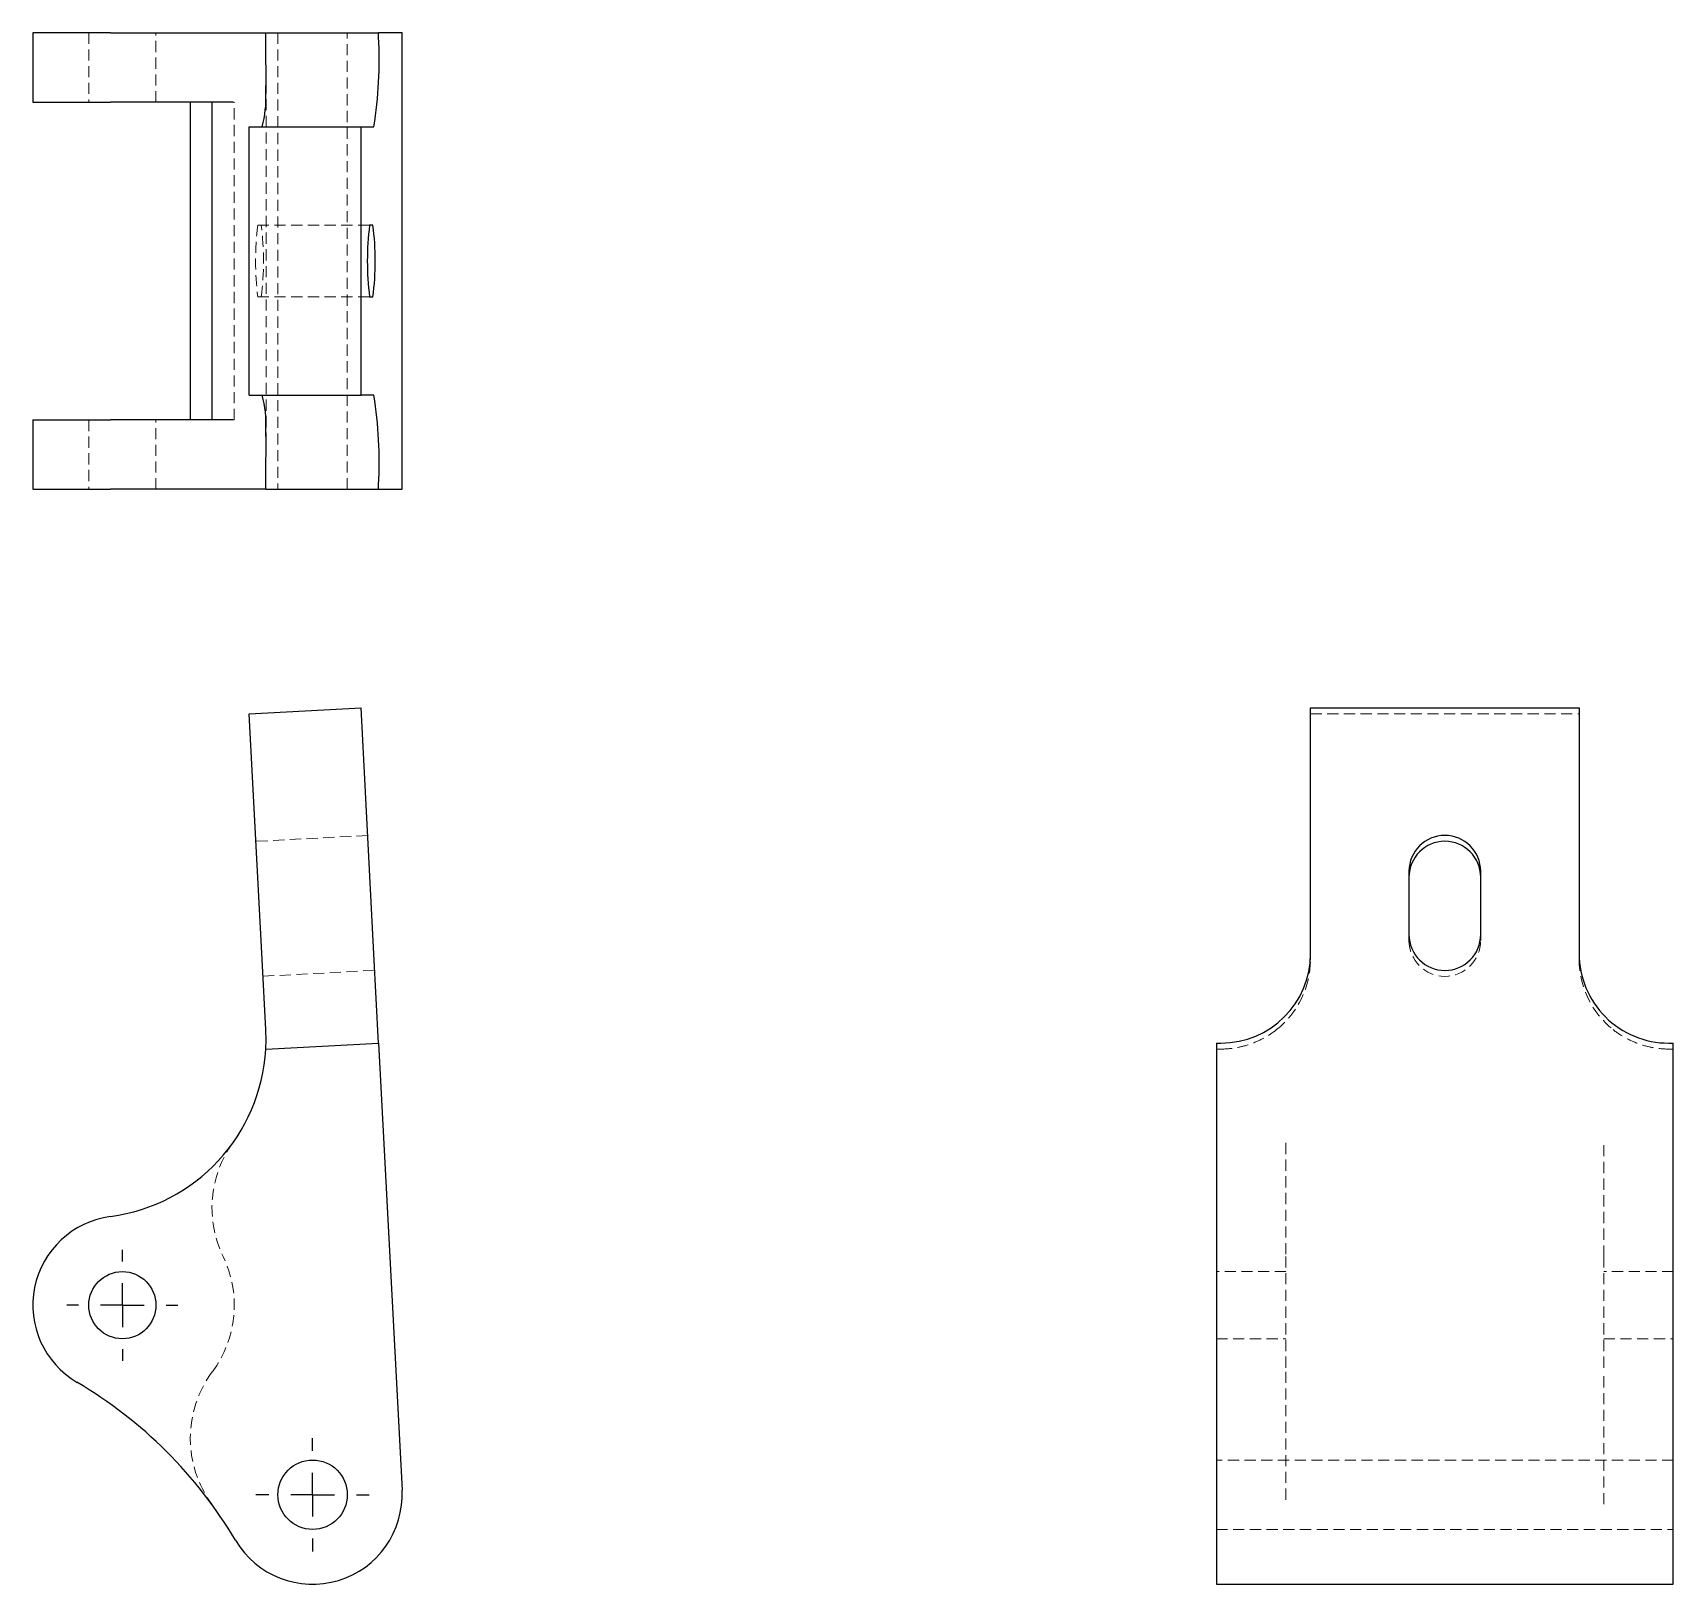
# Model space of a CAD drawing. Header units: millimetres. Extents: x 62 to 249, y 7 to 184.
import ezdxf

# ---------------------------------------------------------------- set-up
doc = ezdxf.new("R2010")
doc.units = ezdxf.units.MM
doc.linetypes.add('HIDDEN', pattern=[1.905, 1.27, -0.635])
doc.layers.add('10', color=7, linetype='Continuous')

# ---------------------------------------------------------------- blocks, each defined once
blk = doc.blocks.new('SW_CENTERMARKSYMBOL_0')
at = {"layer": '10', "color": 0}
for p, q in [((0, 5), (0, 6.33)), ((0, 0), (0, 2.5)), ((-5, 0), (-6.33, 0)), ((0, 0), (-2.5, 0)), ((0, 0), (0, -2.5)), ((0, 0), (2.5, 0)), ((5, 0), (6.33, 0)), ((0, -5), (0, -6.33))]:
    blk.add_line(p, q, dxfattribs=at)
blk = doc.blocks.new('SW_CENTERMARKSYMBOL_1')
at = {"layer": '10', "color": 0}
for p, q in [((0, 5), (0, 6.46)), ((0, 0), (0, 2.5)), ((-5, 0), (-6.46, 0)), ((0, 0), (-2.5, 0)), ((0, 0), (0, -2.5)), ((0, 0), (2.5, 0)), ((5, 0), (6.46, 0)), ((0, -5), (0, -6.46))]:
    blk.add_line(p, q, dxfattribs=at)

msp = doc.modelspace()

# ---------------------------------------------------------------- linework, layer by layer
at = {"color": 7, "linetype": 'Continuous', "lineweight": 25}
for p, q in [((61.93, 184.05), (61.93, 176.13)), ((70.8, 184.05), (61.93, 184.05)), ((70.8, 184.05), (88.51, 184.05)), ((88.51, 183.54), (88.51, 184.05)), ((88.51, 184.05), (101.38, 184.05)), ((101.38, 183.54), (101.38, 184.05)), ((104.05, 184.05), (101.38, 184.05)), ((104.07, 184.05), (104.05, 184.05)), ((104.07, 131.95), (104.07, 184.05)), ((61.93, 176.13), (70.8, 176.13)), ((84.75, 176.13), (70.8, 176.13)), ((79.9, 176.13), (79.9, 139.87)), ((82.37, 176.13), (82.37, 139.87)), ((86.63, 173.32), (99.38, 173.32)), ((86.63, 142.68), (86.63, 173.32)), ((99.38, 173.32), (100.85, 173.32)), ((99.38, 142.68), (99.38, 173.32)), ((100.73, 162.09), (100.35, 162.09)), ((100.35, 153.91), (100.73, 153.91)), ((86.63, 142.68), (99.38, 142.68)), ((100.85, 142.68), (99.38, 142.68)), ((61.93, 139.87), (61.93, 131.95)), ((61.93, 139.87), (70.8, 139.87)), ((84.75, 139.87), (70.8, 139.87)), ((61.93, 131.95), (70.8, 131.95)), ((88.51, 131.95), (70.8, 131.95)), ((88.51, 131.95), (88.51, 132.46)), ((88.51, 131.95), (101.38, 131.95)), ((101.38, 131.95), (101.38, 132.46)), ((101.38, 131.95), (104.05, 131.95)), ((104.05, 131.95), (104.07, 131.95)), ((86.63, 106.33), (99.38, 107)), ((100.85, 78.95), (99.38, 107)), ((207.68, 78.95), (207.68, 107)), ((207.68, 107), (238.32, 107)), ((238.32, 107), (238.32, 78.95)), ((88.1, 78.28), (86.63, 106.33)), ((218.91, 88.36), (218.91, 81.13)), ((227.09, 81.13), (227.09, 88.36)), ((101.38, 68.75), (100.85, 78.95)), ((88.51, 70.29), (88.1, 78.28)), ((88.51, 68.07), (101.38, 68.75)), ((101.38, 68.75), (104.05, 17.75)), ((196.95, 68.75), (197.46, 68.75)), ((196.95, 68.75), (196.95, 17.75)), ((248.54, 68.75), (249.05, 68.75)), ((249.05, 17.75), (249.05, 68.75)), ((196.95, 17.75), (196.95, 7)), ((249.05, 7), (249.05, 17.75)), ((196.95, 7), (249.05, 7))]:
    msp.add_line(p, q, dxfattribs=at)
at = {"color": 7, "linetype": 'HIDDEN', "lineweight": 18}
for p, q in [((68.32, 184.05), (68.32, 176.13)), ((75.98, 176.13), (75.98, 184.05)), ((89.89, 184.05), (89.89, 131.95)), ((97.81, 131.95), (97.81, 184.05)), ((88.54, 137.11), (88.54, 178.89)), ((84.75, 176.13), (84.92, 176.13)), ((84.92, 139.87), (84.92, 176.13)), ((87.6, 162.09), (100.35, 162.09)), ((87.6, 153.91), (100.35, 153.91)), ((68.32, 139.87), (68.32, 131.95)), ((75.98, 131.95), (75.98, 139.87)), ((84.75, 139.87), (84.92, 139.87)), ((207.68, 106.33), (238.32, 106.33)), ((100.14, 92.44), (87.39, 91.78)), ((218.91, 80.46), (218.91, 81.13)), ((227.09, 80.46), (227.09, 81.13)), ((207.68, 78.28), (207.68, 78.95)), ((238.32, 78.28), (238.32, 78.95)), ((88.19, 76.38), (100.94, 77.05)), ((196.95, 68.07), (197.46, 68.07)), ((248.54, 68.07), (249.05, 68.07)), ((204.87, 57.36), (204.87, 44.4)), ((241.13, 44.4), (241.13, 57.36)), ((204.87, 44.4), (204.87, 31.25)), ((241.13, 44.4), (241.13, 31.25)), ((204.87, 42.67), (196.95, 42.67)), ((249.05, 42.67), (241.13, 42.67)), ((196.95, 35.01), (204.87, 35.01)), ((241.13, 35.01), (249.05, 35.01)), ((204.87, 31.25), (204.87, 16.12)), ((241.13, 16.12), (241.13, 31.25)), ((249.05, 21.17), (196.95, 21.17)), ((196.95, 13.26), (249.05, 13.26))]:
    msp.add_line(p, q, dxfattribs=at)
at = {"color": 7, "linetype": 'Continuous', "lineweight": 25}
for centre, radius in [((72.15, 38.84), 3.83), ((93.85, 17.21), 3.96)]:
    msp.add_circle(centre, radius, dxfattribs=at)
for centre, radius, start, end in [((52.19, 180.99), 49.26, 351.0448, 2.9634), ((75.17, 176.68), 13.36, 345.444, 2.195), ((131.68, 158), 31.59, 172.569, 187.431), ((69.41, 158), 31.59, 352.569, 7.431), ((76.27, 139.44), 12.26, 357.0474, 15.3136), ((52.19, 135.01), 49.26, 357.0366, 8.9552), ((223, 88.36), 4.09, 0.0632, 179.9368), ((223, 87.69), 4.09, 0.0632, 179.9368), ((223, 81.13), 4.09, 180.0632, 359.9368), ((197.47, 78.96), 10.21, 269.9607, 359.9607), ((248.53, 78.96), 10.21, 180.0393, 270.0393), ((68.11, 69.22), 20.43, 277.5644, 356.7875), ((72.15, 38.84), 10.21, 97.5644, 239.577), ((41.11, -14), 51.07, 30.622, 59.577), ((93.85, 17.21), 10.21, 210.622, 3)]:
    msp.add_arc(centre, radius, start, end, dxfattribs=at)
at = {"color": 7, "linetype": 'HIDDEN', "lineweight": 18}
for centre, radius, start, end in [((118.93, 158), 31.59, 172.569, 187.431), ((56.66, 158), 31.59, 352.569, 7.431), ((223, 80.46), 4.09, 180.0632, 359.9368), ((197.48, 78.28), 10.19, 308.3595, 359.9904), ((248.52, 78.28), 10.2, 180.0105, 231.6396), ((95.14, 49.95), 12.77, 144.51, 205.7744), ((72.15, 38.84), 12.77, 323.4778, 25.7744), ((92.67, 23.65), 12.77, 143.4778, 216.1403)]:
    msp.add_arc(centre, radius, start, end, dxfattribs=at)
at = {"color": 7, "linetype": 'Continuous', "lineweight": 25}
for points in [[(88.51, 177.19), (88.53, 177.64), (88.54, 178.12), (88.54, 179.11), (88.54, 179.63), (88.53, 180.72), (88.52, 181.27), (88.51, 182.39), (88.51, 182.96), (88.51, 183.54)], [(88.51, 132.46), (88.51, 133.04), (88.51, 133.61), (88.52, 134.73), (88.53, 135.28), (88.54, 136.37), (88.54, 136.89), (88.54, 137.88), (88.53, 138.36), (88.51, 138.81)], [(88.51, 68.07), (88.51, 68.07), (88.51, 68.12), (88.52, 68.31), (88.53, 68.46), (88.54, 68.84), (88.54, 69.07), (88.54, 69.62), (88.53, 69.93), (88.51, 70.29)]]:
    msp.add_open_spline(points, degree=3, knots=[0, 0, 0, 0, 0.25, 0.25, 0.5, 0.5, 0.75, 0.75, 1, 1, 1, 1], dxfattribs=at)
at = {"color": 7, "linetype": 'HIDDEN', "lineweight": 18}
for points in [[(197.46, 68.07), (198.04, 68.07), (198.61, 68.12), (199.73, 68.31), (200.28, 68.46), (201.37, 68.84), (201.89, 69.07), (202.88, 69.62), (203.36, 69.93), (203.81, 70.29)], [(242.19, 70.29), (242.64, 69.93), (243.12, 69.62), (244.11, 69.07), (244.63, 68.84), (245.72, 68.46), (246.27, 68.31), (247.39, 68.12), (247.96, 68.07), (248.54, 68.07)]]:
    msp.add_open_spline(points, degree=3, knots=[0, 0, 0, 0, 0.25, 0.25, 0.5, 0.5, 0.75, 0.75, 1, 1, 1, 1], dxfattribs=at)

# ---------------------------------------------------------------- block references
at = {"layer": '10'}
for name, p in [('SW_CENTERMARKSYMBOL_0', (72.15, 38.84)), ('SW_CENTERMARKSYMBOL_1', (93.85, 17.21))]:
    msp.add_blockref(name, p, dxfattribs=at)

doc.saveas('drawing.dxf')
